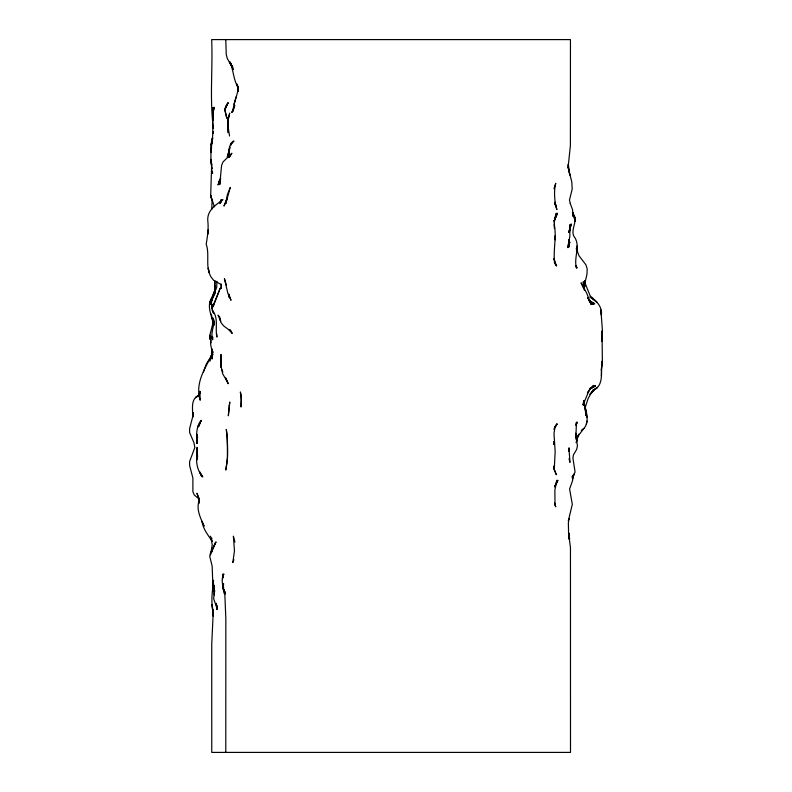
<?xml version="1.0" encoding="UTF-8"?>
<svg xmlns="http://www.w3.org/2000/svg" width="792" height="792" viewBox="0 0 792 792"><rect width="100%" height="100%" fill="white"/><g stroke="black" fill="none" stroke-linecap="round" stroke-linejoin="round"><path stroke-width="1.19" d="M192.595 417.265L193.426 412.899L192.595 417.265C193.129 409.9 190.011 399.089 198.802 395.277L200.515 391.852L198.98 395.307L199.841 391.288L200.188 400.237C194.881 383.199 204.9 368.359 212.543 354.103L210.929 357.974L212.602 351.232L209.989 361.202M225.789 752.4L225.839 618.463L224.7 591.396L224.987 593.743L223.73 589.189L225.383 593.802M584.842 408.573L588.149 398.495L592.099 391.565L589.951 394.406L594.792 389.417L592.663 391.09L597.495 387.357L592.347 390.575C604.821 386.288 600.435 371.072 601.979 361.261L601.326 370.389L602.365 361.32L602.019 330.898L601.692 341.332L602.435 330.779L600.91 309.989L601.395 315.176C602.385 306.89 596.732 300.693 589.921 296.891L596.93 302.267L590.159 295.782L584.783 282.586M210.87 336.966L210.702 344.758L212.286 352.351L212.088 359.004L212.682 353.608M228.037 120.275L228.027 123.968L228.046 119.8L229.71 113.098L228.037 120.275L228.175 132.719L228.046 119.8L227.274 117.434L228.294 121.275M601.366 375.982L601.415 370.824M221.097 363.409L221.037 367.627L221.008 354.45L221.097 363.409L221.305 356.885M225.789 39.6L226.255 54.608L227.363 58.677L232.7 67.815L230.581 63.429M221.176 283.982L221.265 288.446L221.146 284.536L213.652 280.309L210.781 276.636L209.019 272.626L208.286 268.132L208.979 272.191C206.237 263.122 209.415 253.321 206.197 244.213C207.474 236.333 208.761 228.433 207.751 220.453C207.148 210.078 215.998 204.999 222.869 199.544L219.859 202.732L222.206 199.574L220.008 203.128L221.681 199.653L220.216 203.544L221.126 199.723L220.394 202.821M211.216 144.916L211.246 152.559C213.127 116.374 209.187 165.211 211.89 165.172M212.107 200.039L211.741 209.435M583.635 400.673L583.476 404.989L583.852 401.336M554.36 220.988L554.489 228.522L554.36 220.988L556.241 213.365L554.321 220.968L556.875 213.305L554.182 220.958L557.479 213.236L554.093 220.928M213.305 586.06L213.078 591.604L212.167 566.181L209.731 556.311L210.375 553.301L215.671 542.173L211.345 552.816M210.702 340.659L210.642 340.095M214.008 590.961L214.295 585.179L214.236 595.059M212.692 114.889L213.167 107.395L212.731 118.523L212.602 114.691L214.216 107.276C210.86 119.255 214.573 132.185 211.296 144.59L211.81 140.976L211.246 144.758M229.522 147.312L228.848 156.361L229.522 147.312L230.68 143.867L232.996 141.332L230.63 145.639M568.804 451.331L569.062 448.153L569.309 451.45L568.933 447.965L569.973 462.399L569.042 458.736M213.325 133.323L213.474 131.422M214.325 593.911L214.612 590.466L213.632 598.633L217.424 609.394L216.265 603.365L216.76 609.513L217.147 605.84M569.389 232.432L570.032 224.72L569.389 232.432L570.666 224.374L568.933 232.452L571.319 223.968L569.141 231.234M223.621 583.615L223.126 589.426L222.908 583.556L223.651 588.159M197.584 436.867L196.99 443.342L196.931 434.323L197.02 443.213C196.456 435.333 195.822 426.749 201.356 420.285L197.822 427.046L200.95 420.542L198.95 426.353M212.682 337.144L212.454 339.293L212.276 336.353L212.692 339.738C209.91 332.422 215.384 325.542 213.325 318.137L214.028 325.314C211.86 315.76 205.237 304.781 213.246 295.99L209.85 302.495L215.444 289.169L212.612 296.743L214.226 292.664L215.236 285.338L215.077 288.922L214.592 281.457M210.593 554.865L212.216 544.807L211.177 538.778L212.177 541.441C208.227 535.046 202.99 529.244 202.039 521.294L204.069 526.215C200.594 517.988 195.634 508.89 199.445 499.831L198.743 503.563L199.208 499.524L196.911 493.258L199.376 499.316L194.218 494.891L192.882 491.624L192.882 477.962L189.635 465.607L189.585 461.617L194.852 447.46L193.921 442.649L189.664 432.64L189.565 428.719L192.624 417.097M207.514 234.848L208.246 229.898L207.524 234.709M584.743 408.197L585.12 405.86L585.922 415.622L584.842 405.336L586.852 417.443L584.536 404.92C586.941 413.107 590.159 424.997 581.288 430.64L583.892 428.432M229.462 148.173L228.076 156.717L229.492 149.084L227.304 157.004L230.066 147.569M213.414 584.041L212.9 587.238L213.583 580.229M212.315 338.857L212.632 336.996M220.493 180.18L219.75 184.546L221.592 165.409L223.027 161.934L231.898 153.232L228.908 157.539L230.759 154.668L229.65 156.499M211.87 141.303L211.375 145.164L212.692 137.927L212.048 140.699M212.048 140.412L212.474 137.996M568.973 450.371L569.319 448.45M237.828 86.882L238.174 90.704L237.828 86.882L238.125 90.377L234.056 104.296L232.709 111.642L234.769 105.455L231.789 112.514L233.65 108.801L233.472 109.296M586.357 424.146L586.922 421.096M583.744 401.316L583.021 404.95L589.139 390.406L593.604 385.387L589.495 389.486L594.515 385.645L589.535 389.199L595.406 385.932L589.535 389.199M227.413 197.752L230.225 187.536L227.334 194.842L225.849 203.524L227.353 197.634L223.978 206.088L226.829 199.732M212.424 350.896L211.088 356.964L212.8 351.806M213.543 582.912C211.919 591.891 211.315 601.336 212.642 610.404L212.207 604.454L213.404 616.443L213.335 610.028L211.741 644.104L211.751 752.4L570.497 752.4L570.458 547.717L569.101 537.035M576.061 442.589L578.903 434.145L577.615 436.699L583.763 428.541M236.165 96.852L234.056 104.296M211.583 551.994L212.117 550.202L211.533 552.163M203.415 372.091L206.257 364.172L211.207 356.083L212.761 351.836M212.8 352.529L210.929 358.271L212.86 354.598M553.974 188.724L555.756 183.328C553.875 190.664 554.43 198.485 555.806 205.88L554.836 202.148L556.895 209.553L554.737 203.059L555.934 205.841L554.935 203.96M553.816 429.185L557.142 424.007L554.796 426.997L556.984 423.928L555.053 426.997L553.984 433.471L555.162 451.41L554.232 469.933L553.974 466.26M220.612 178.052L217.968 184.962L220.344 179.952M233.937 559.677L232.818 562.577L234.462 550.757L233.373 536.184L234.947 542.144M225.997 106.96L227.75 103.039L224.809 110.138L225.898 106.366L228.126 102.93L225.898 106.366L224.71 109.93L226.809 118.166L225.166 110.652M212.256 549.628L216.127 541.956M554.598 486.753L557.934 480.338L554.846 486.724L556.954 480.2L554.885 489.931L554.984 504.781L554.499 502.742M576.259 424.116L577.348 422.185L575.903 425.284L576.487 422.126L575.992 433.58L576.754 441.51L576.051 437.303L577.457 445.797L576.606 449.529L573.398 454.964L572.913 458.123L575.081 472.052L573.101 475.873M215.315 293.08L211.216 301.039L211.009 304.514L211.216 301.039L212.622 297.475L211.058 302.435L212.028 308.246L212.127 304.96L212.048 309.563L213.573 313.236L212.345 310.127C218.978 318.721 214.88 327.482 216.919 337.075L216.661 333.65M573.349 475.685L574.517 473.844L572.101 477.101M220.661 178.913L218.76 181.794L220.513 179.487M589.139 390.406L587.387 393.02L589.515 389.842M572.141 476.982L573.636 475.23L572.418 478.784L573.497 474.923L572.487 480.912L569.596 488.951L572.299 504.346L568.369 520.76L568.923 518.552L568.369 522.868L568.706 538.986L568.923 533.135L569.616 538.996L568.814 536.055M589.802 301.029L594.733 303.772L589.723 300.92M589.416 301.01L593.921 304.019L588.614 300.099M573.378 214.632L574.507 218.533L573.616 214.82L575.042 217.78L574.834 221.354L574.952 217.523L573.378 214.632C578.318 220.493 570.537 228.977 573.784 236.125C581.318 245.362 573.319 257.321 576.487 267.934L576.051 265.706M589.535 301.108L593.119 304.207L588.902 299.94M219.958 317.344L218.047 315.117L220.74 321.364L219.839 318.315L220.82 322.403L223.621 325.878L231.026 331.402L231.69 332.095L229.076 329.729L232.204 333.511L230.195 329.67M588.644 299.99L592.248 304.385L587.654 297.604L591.238 304.573L586.595 292.961L581.071 282.793L584.536 290.446L583.259 281.724L583.694 286.704M554.766 263.142L556.608 265.785L554.36 262.291L556.449 265.835L553.905 258.598L554.677 262.271C552.925 249.836 556.915 237.234 554.202 224.76M210.246 536.164L212.068 538.817M232.521 67.092L229.581 62.281L232.67 67.053L230.581 63.291M232.214 66.845L229.442 62.093L233.234 69.557L230.205 62.033C233.373 70.31 233.412 79.299 237.857 87.179M226.423 379.982L227.542 382.081L222.74 373.953L221.483 368.627L222.849 372.022M211.662 305.435L211.118 301.97L212.098 298.356L211.197 301.495L211.355 304.969L211.81 298.782L211.058 302.435L212.068 306.405L211.038 302.92L211.9 305.91C209.514 300.673 213.434 295.723 215.394 291.129L211.652 299.188L216.721 287.278L216.929 281.328M225.859 378.932L228.215 383.714L225.69 377.804M570.21 203.336L572.586 209.801L573.002 216.335L572.933 212.721L573.557 215.929L572.467 212.622L573.824 215.582M569.032 240.817L569.903 242.748L568.824 239.927L568.993 247.015L569.181 239.887L567.854 247.619L569.884 236.006L569.696 228.631M576.071 265.904L576.992 268.062L576.21 265.746M554.905 504.801L555.756 506.84L554.816 503.771M554.469 470.032L556.301 474.735L554.499 469.983L554.014 466.023M214.414 206.791L210.692 195.426L211.603 166.439L211.939 168.736M199.97 472.022L201.772 476.685L199.911 472.369L202.802 476.942C196.614 469.953 195.535 460.489 197.386 451.638L196.911 459.914L197.069 447.391L197.594 457.192M226.463 285.417L224.403 278.596L227.839 293.268L230.997 300.287L228.957 294.377L229.264 297.564L228.957 294.268M584.793 282.833L585.536 284.991L584.823 281.774M238.164 88.001L236.788 83.982L238.174 87.754L238.432 91.357M212.969 118.642L213.484 120.523M576.239 248.391L579.011 255.757L585.902 264.785L587.189 268.854L586.991 274.18L583.971 287.239L585.486 280.714L584.298 286.912L585.238 280.724L584.763 286.348L584.971 280.714L585.238 285.655L584.714 281.695M237.382 85.17L237.907 87.051M214.117 323.671L213.513 320.047M241.184 395.228L240.362 391.951L241.322 399.95L241.015 407.029L241.293 396.158M210.939 342.807L209.831 335.372L213.008 322.77L212.583 325.987L212.82 322.493L212.949 324.809M570.25 203.425L569.478 200L572.19 189.08L571.814 182.041L568.319 167.845L569.755 175.091L568.3 164.211L568.032 167.953L570.398 145.57L570.448 39.6L211.682 39.6C212.909 69.231 209.484 99.079 213.464 128.542M211.375 314.226L213.305 325.027M212.662 322.017L213.295 324.967M211.919 165.053L210.811 159.34L211.84 169.042M237.313 85.209L237.857 88.189L237.422 85.368M212.216 171.22L212.602 173.399L212.286 171.032M228.175 127.364L229.561 136.016M223.839 589.307L224.473 593.891C223.463 587.238 220.305 580.417 223.809 573.903L222.562 578.576L222.641 574.091L222.908 577.536M583.516 400.742L583.803 404.959L583.704 400.663M215.275 287.437L215.563 289.803M212.701 322.245L212.939 325.037M214.761 280.536L215.018 283.982M554.014 442.56L554.103 444.451M227.274 436.016L227.443 458.221L225.75 470.062C228.68 456.786 227.69 442.837 226.304 429.452L227.274 436.016M229.284 405.553L228.334 415.8L229.789 402.009L229.284 405.553M209.831 335.372L210.137 339.184L209.831 335.372M577.229 246.134L576.487 250.995L577.229 246.134M214.058 303.376L213.038 306.86L220.245 288.159L214.058 303.376M211.088 300.208L210.048 303.217L212.791 296.188L211.088 300.208M231.274 143.352L230.68 143.867L233.957 141.035L231.274 143.352M198.881 395.357L195.565 397.653L198.881 395.357M211.82 199.832L210.692 195.426L211.82 199.832M212.286 352.351L211.642 348.579L212.226 352.321M576.229 437.461L575.715 433.254L576.18 437.491M554.192 444.362L553.974 441.5L554.192 444.362M555.172 239.699L555.034 235.966L555.093 239.709"/></g></svg>
